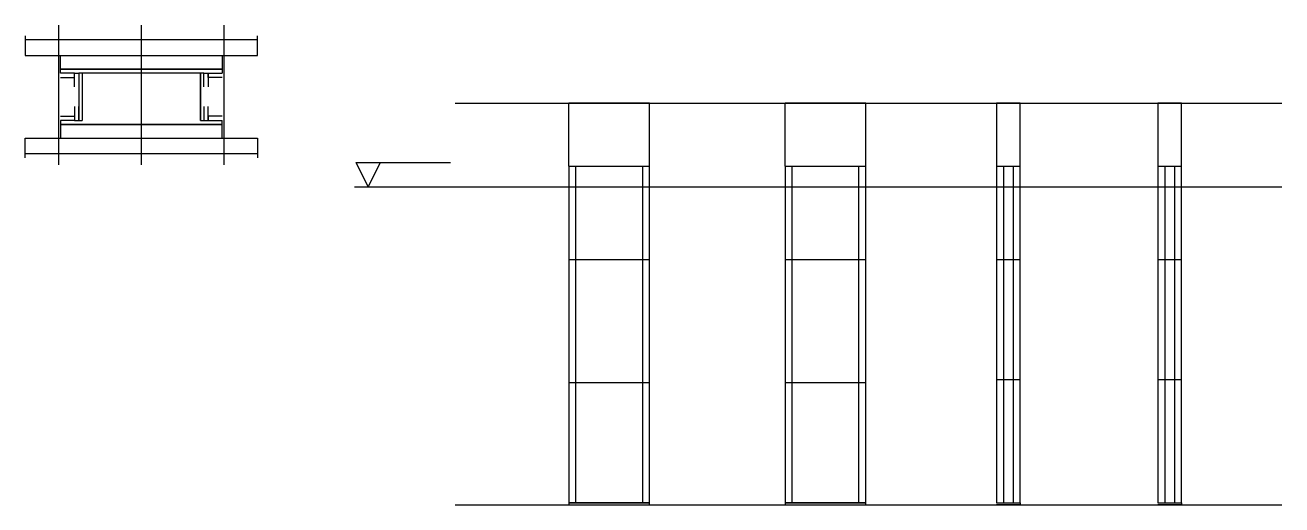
# Model space of a CAD drawing. Header units: metres. Extents: x 7891 to 9167, y 14403 to 14890.
import ezdxf

# ---------------------------------------------------------------- set-up
doc = ezdxf.new("R2010")
doc.units = ezdxf.units.M
for name, color, linetype in [('CHAPA', 7, 'Continuous'), ('COTA', 7, 'Continuous'), ('Hachura', 7, 'Continuous'), ('Madeira', 7, 'Continuous'), ('NIVEL 1° PAV.', 7, 'Continuous'), ('NIVEL 2° PAV.', 7, 'Continuous'), ('Nível', 7, 'Continuous'), ('Painéis', 7, 'Continuous'), ('Perfil Metálico', 7, 'Continuous'), ('SARR_2.2x7', 7, 'Continuous'), ('SARRAFO', 7, 'Continuous')]:
    doc.layers.add(name, color=color, linetype=linetype)

msp = doc.modelspace()

# ---------------------------------------------------------------- linework, layer by layer
at = {"layer": 'CHAPA', "color": 7, "lineweight": 25}
for points in [[(7926.7, 14841.6), (7926.7, 14845.6), (8090.7, 14845.6), (8090.7, 14841.6)], [(7926.7, 14841.6), (7926.7, 14845.6), (8090.7, 14845.6), (8090.7, 14841.6)], [(7948.7, 14841.6), (7945.1, 14841.6), (7945.1, 14793.6), (7948.7, 14793.6)], [(7948.7, 14841.6), (7945.1, 14841.6), (7945.1, 14793.6), (7948.7, 14793.6)], [(8072.3, 14841.6), (8068.7, 14841.6), (8068.7, 14793.6), (8072.3, 14793.6)], [(8072.3, 14841.6), (8068.7, 14841.6), (8068.7, 14793.6), (8072.3, 14793.6)], [(7926.7, 14793.6), (7926.7, 14789.6), (8090.7, 14789.6), (8090.7, 14793.6)], [(7926.7, 14793.6), (7926.7, 14789.6), (8090.7, 14789.6), (8090.7, 14793.6)]]:
    msp.add_lwpolyline(points, dxfattribs=at)
at = {"layer": 'COTA', "color": 7, "lineweight": 25}
for p, q in [((8525.1, 14811), (8443.1, 14811)), ((8443.1, 14747), (8443.1, 14811)), ((8525.1, 14747), (8525.1, 14811)), ((8744.8, 14811), (8662.8, 14811)), ((8662.8, 14747), (8662.8, 14811)), ((8744.8, 14747), (8744.8, 14811))]:
    msp.add_line(p, q, dxfattribs=at)
for points in [[(8901.6, 14747), (8901.6, 14811), (8877.6, 14811), (8877.6, 14747)], [(9065.4, 14747), (9065.4, 14811), (9041.4, 14811), (9041.4, 14747)]]:
    msp.add_lwpolyline(points, dxfattribs=at)
at = {"layer": 'Hachura', "color": 7, "lineweight": 25}
for p, q in [((7924.7, 14890.4), (7924.7, 14748.6)), ((8008.7, 14890.4), (8008.7, 14748.6)), ((8092.7, 14890.4), (8092.7, 14748.6))]:
    msp.add_line(p, q, dxfattribs=at)
at = {"layer": 'Madeira', "color": 7, "lineweight": 25}
for points in [[(8090.7, 14859.6), (8090.7, 14845.6), (7926.7, 14845.6), (7926.7, 14859.6)], [(8090.7, 14775.6), (8090.7, 14789.6), (7926.7, 14789.6), (7926.7, 14775.6)]]:
    msp.add_lwpolyline(points, dxfattribs=at)
at = {"layer": 'NIVEL 1° PAV.', "color": 7, "lineweight": 25}
msp.add_line((8327.6, 14811), (9167.4, 14811), dxfattribs=at)
at = {"layer": 'NIVEL 2° PAV.', "color": 7, "lineweight": 25}
for p, q in [((8226.8, 14751), (8322.8, 14751)), ((8226.8, 14751), (8239.3, 14726)), ((8239.3, 14726), (8251.8, 14751)), ((8225.4, 14726), (9167.4, 14726))]:
    msp.add_line(p, q, dxfattribs=at)
at = {"layer": 'Nível', "color": 7, "lineweight": 25}
for p, q in [((8327.6, 14811), (9167.4, 14811)), ((8327.6, 14403), (9167.4, 14403))]:
    msp.add_line(p, q, dxfattribs=at)
at = {"layer": 'Painéis', "color": 7, "lineweight": 25}
for p, q in [((8443.1, 14747), (8443.1, 14403)), ((8443.1, 14747), (8525.1, 14747)), ((8525.1, 14403), (8525.1, 14747)), ((8662.8, 14747), (8662.8, 14403)), ((8662.8, 14747), (8744.8, 14747)), ((8744.8, 14403), (8744.8, 14747)), ((8877.6, 14747), (8877.6, 14405)), ((8877.6, 14747), (8901.6, 14747)), ((8901.6, 14405), (8901.6, 14747)), ((9041.4, 14747), (9041.4, 14405)), ((9041.4, 14747), (9065.4, 14747)), ((9065.4, 14405), (9065.4, 14747)), ((8525.1, 14652), (8443.1, 14652)), ((8744.8, 14652), (8662.8, 14652)), ((8901.6, 14652), (8877.6, 14652)), ((9065.4, 14652), (9041.4, 14652)), ((8901.6, 14530), (8877.6, 14530)), ((9065.4, 14530), (9041.4, 14530)), ((8525.1, 14527), (8443.1, 14527)), ((8744.8, 14527), (8662.8, 14527)), ((8443.1, 14405), (8525.1, 14405)), ((8662.8, 14405), (8744.8, 14405)), ((8877.6, 14405), (8901.6, 14405)), ((9041.4, 14405), (9065.4, 14405))]:
    msp.add_line(p, q, dxfattribs=at)
for points in [[(8068.7, 14793.6), (8068.7, 14841.6), (7948.7, 14841.6), (7948.7, 14793.6)], [(8525.1, 14405), (8443.1, 14405), (8443.1, 14403), (8525.1, 14403)], [(8744.8, 14405), (8662.8, 14405), (8662.8, 14403), (8744.8, 14403)], [(8877.6, 14405), (8901.6, 14405), (8901.6, 14403), (8877.6, 14403)], [(9041.4, 14405), (9065.4, 14405), (9065.4, 14403), (9041.4, 14403)]]:
    msp.add_lwpolyline(points, dxfattribs=at)
at = {"layer": 'Perfil Metálico', "color": 7, "lineweight": 25}
for points in [[(7890.7, 14879.6), (7890.7, 14859.6), (8126.7, 14859.6), (8126.7, 14879.6)], [(8126.7, 14863.6), (8126.7, 14875.6), (7890.7, 14875.6), (7890.7, 14863.6)], [(7890.7, 14755.6), (7890.7, 14775.6), (8126.7, 14775.6), (8126.7, 14755.6)], [(8126.7, 14771.6), (8126.7, 14759.6), (7890.7, 14759.6), (7890.7, 14771.6)]]:
    msp.add_lwpolyline(points, dxfattribs=at)
at = {"layer": 'SARR_2.2x7', "color": 7, "lineweight": 25}
for p, q in [((8450.1, 14652), (8450.1, 14747)), ((8518.1, 14652), (8518.1, 14747)), ((8669.8, 14652), (8669.8, 14747)), ((8737.8, 14652), (8737.8, 14747)), ((8884.6, 14747), (8884.6, 14652)), ((8894.6, 14747), (8894.6, 14652)), ((9048.4, 14747), (9048.4, 14652)), ((9058.4, 14747), (9058.4, 14652)), ((8450.1, 14527), (8450.1, 14652)), ((8518.1, 14527), (8518.1, 14652)), ((8669.8, 14527), (8669.8, 14652)), ((8737.8, 14527), (8737.8, 14652)), ((8884.6, 14652), (8884.6, 14405)), ((8894.6, 14652), (8894.6, 14405)), ((9048.4, 14652), (9048.4, 14405)), ((9058.4, 14652), (9058.4, 14405)), ((8450.1, 14405), (8450.1, 14527)), ((8518.1, 14405), (8518.1, 14527)), ((8669.8, 14405), (8669.8, 14527)), ((8737.8, 14405), (8737.8, 14527)), ((8450.1, 14405), (8450.1, 14405)), ((8518.1, 14405), (8518.1, 14405)), ((8669.8, 14405), (8669.8, 14405)), ((8737.8, 14405), (8737.8, 14405))]:
    msp.add_line(p, q, dxfattribs=at)
at = {"layer": 'SARRAFO', "color": 7, "lineweight": 25}
for points in [[(7926.7, 14837.2), (7940.7, 14837.2), (7940.7, 14841.6), (7926.7, 14841.6)], [(7940.7, 14827.6), (7940.7, 14841.6), (7945.1, 14841.6), (7945.1, 14827.6)], [(8072.3, 14827.6), (8072.3, 14841.6), (8076.7, 14841.6), (8076.7, 14827.6)], [(8090.7, 14837.2), (8076.7, 14837.2), (8076.7, 14841.6), (8090.7, 14841.6)], [(7926.7, 14798), (7940.7, 14798), (7940.7, 14793.6), (7926.7, 14793.6)], [(7940.7, 14807.6), (7940.7, 14793.6), (7945.1, 14793.6), (7945.1, 14807.6)], [(8072.3, 14807.6), (8072.3, 14793.6), (8076.7, 14793.6), (8076.7, 14807.6)], [(8090.7, 14798), (8076.7, 14798), (8076.7, 14793.6), (8090.7, 14793.6)]]:
    msp.add_lwpolyline(points, dxfattribs=at)

doc.saveas('drawing.dxf')
